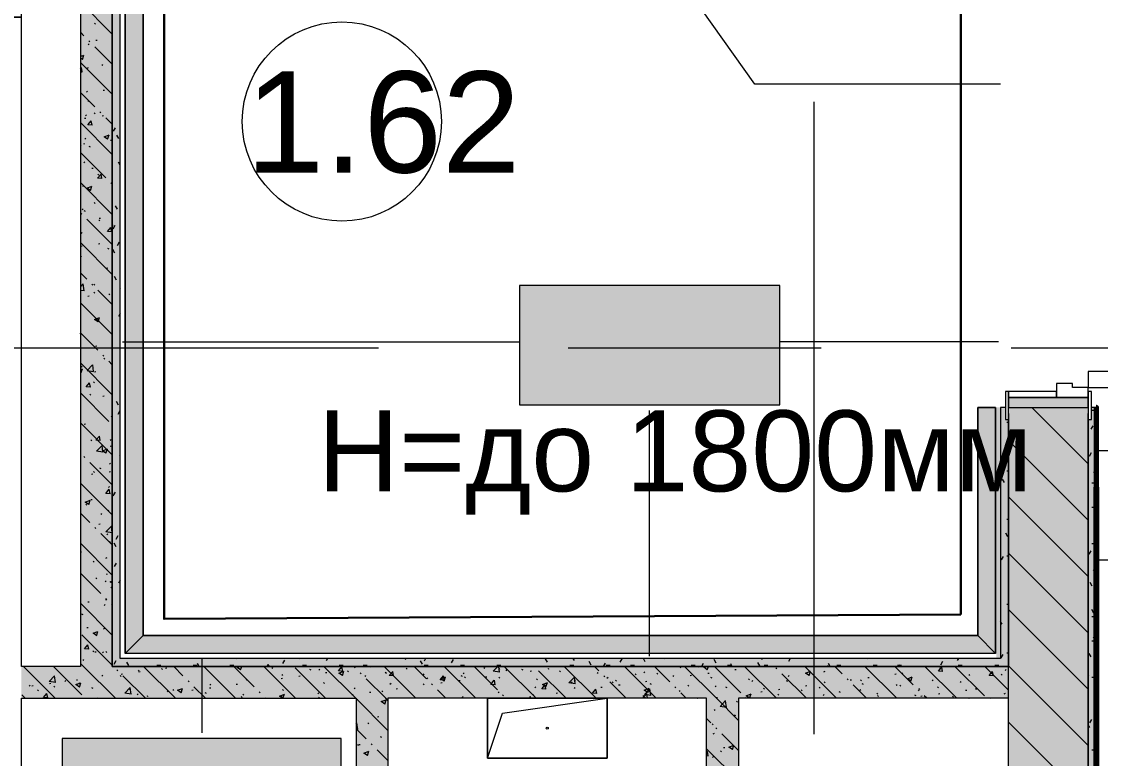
# Model space of a CAD drawing. Header units: millimetres. Extents: x -3817 to 677485, y -22715 to 103890.
# Drawn here: x 98964 to 101672, y 15881 to 17730 of the extents above; entities that cross this region are included whole.
import ezdxf

# ---------------------------------------------------------------- set-up
doc = ezdxf.new("R2010")
doc.units = ezdxf.units.MM
doc.layers.add('PDF _Геометрия', color=7, linetype='Continuous', true_color=0x1d1d1d)
doc.layers.add('PDF _Сплошная заливка', color=7, linetype='Continuous', true_color=0xffffff)
doc.layers.add('PDF _Текст', color=7, linetype='Continuous')
doc.styles.add('PDF GOST-Common', font='arial.ttf')

msp = doc.modelspace()

# ---------------------------------------------------------------- hatches: boundary and pattern name
at = {"layer": 'PDF _Сплошная заливка', "transparency": 33554559}
h = msp.add_hatch(color=256, dxfattribs=at)
h.paths.add_polyline_path([(101641.6, 15468.3), (101661.6, 15468.3), (101661.6, 16761.7), (101649.6, 16761.7), (101649.6, 16731.7), (101641.6, 16731.7), (101641.6, 15528.7)], flags=0)
h.paths.add_polyline_path([(101661.6, 17861.7), (101661.6, 19661.3), (101641.6, 19661.3), (101641.6, 17891.7), (101649.6, 17891.7), (101649.6, 17861.7)], flags=0)
h = msp.add_hatch(color=256, dxfattribs=at)
h.paths.add_polyline_path([(101641.6, 15511.3), (101641.6, 16761.7), (101441.6, 16761.7), (101441.6, 15511.3)], flags=0)
h.paths.add_polyline_path([(101441.6, 17861.7), (101641.6, 17861.7), (101641.6, 19441.3), (101441.6, 19441.3), (101441.6, 17891.7)], flags=0)
for points in [[(99191.6, 16111.4), (99191.6, 18491.3), (99151.6, 18491.3), (99151.6, 18496.3), (99191.6, 18496.3), (99191.6, 18635.2), (99171.6, 18646.7), (99191.6, 18681.3), (99191.6, 18686.3), (99151.6, 18686.3), (99151.6, 18691.3), (99191.6, 18691.3), (99191.6, 18941.3), (99111.6, 18941.3), (99111.6, 16111.4)], [(101441.6, 16111.4), (101441.6, 16131.3), (99211.6, 16131.3), (99211.6, 16111.4), (100741.3, 16111.4)], [(100763.6, 16031.4), (101441.6, 16031.4), (101441.6, 16111.4), (98963.6, 16111.4), (98963.6, 16031.4), (100741.3, 16031.4)], [(100741.3, 15531.3), (100763.6, 15531.3), (100763.6, 16031.4), (100683.6, 16031.4), (100683.6, 15531.3)]]:
    msp.add_hatch(color=256, dxfattribs=at).paths.add_polyline_path(points)
h = msp.add_hatch(color=256, dxfattribs=at)
h.paths.add_polyline_path([(101433.6, 16131.3), (101441.6, 16131.3), (101441.6, 16731.7), (101433.6, 16731.7), (101433.6, 16761.7), (101421.6, 16761.7), (101421.6, 16131.3)], flags=0)
h.paths.add_polyline_path([(101433.6, 17861.7), (101433.6, 17891.7), (101441.6, 17891.7), (101441.6, 18861.3), (101421.6, 18861.3), (101421.6, 17861.7)], flags=0)
h = msp.add_hatch(color=256, dxfattribs=at)
h.paths.add_polyline_path([(99191.6, 16111.4), (99211.6, 16111.4), (99211.6, 18623.6), (99191.6, 18635.2), (99191.6, 16746.6)], flags=0)
h.paths.add_polyline_path([(99211.6, 18669.8), (99211.6, 18841.3), (99191.6, 18841.3), (99192.8, 18680.7)], flags=0)
at = {"layer": 'PDF _Сплошная заливка', "true_color": 0xd7cdc4, "transparency": 33554559}
h = msp.add_hatch(color=254, dxfattribs=at)
h.paths.add_polyline_path([(99224.1, 16143.8), (99269.1, 16188.8), (99269.1, 18590.4), (99224.1, 18616.4), (99224.1, 16746.6)], flags=0)
h.paths.add_polyline_path([(99269.1, 18636.6), (99269.1, 18783.8), (99224.1, 18828.8), (99224.1, 18662.6)], flags=0)
msp.add_hatch(color=254, dxfattribs=at).paths.add_polyline_path([(101409.1, 16143.8), (101364.1, 16188.8), (99269.1, 16188.8), (99224.1, 16143.8), (100741.3, 16143.8)])

# ---------------------------------------------------------------- linework, layer by layer
at = {"layer": 'PDF _Геометрия', "color": 9, "lineweight": 9, "true_color": 0xc0c0c0}
for points in [[(100351.6, 18941.3), (99191.6, 18941.3), (99111.6, 18941.3), (99111.6, 16111.4), (98963.6, 16111.4), (98963.6, 17741.3), (98743.6, 17741.3), (97963.6, 17741.3), (97963.6, 19441.3), (98763.6, 19441.3), (98763.6, 17741.3), (98963.6, 17741.3), (98963.6, 19441.3), (100351.6, 19441.3)], [(101441.6, 16111.4), (99211.6, 16111.4), (99191.6, 16111.4), (99191.6, 18635.2), (99191.6, 16111.4), (101441.6, 16111.4), (101441.6, 16131.3)], [(98963.6, 15531.3), (98963.6, 16031.4), (99803.6, 16031.4), (99803.6, 15531.3)]]:
    msp.add_lwpolyline(points, close=True, dxfattribs=at)
at = {"layer": 'PDF _Геометрия', "color": 231, "lineweight": 30, "true_color": 0xff80c0}
msp.add_lwpolyline([(101321.6, 16241.8), (101321.6, 18730.3), (99321.6, 18730.3), (99321.6, 16230.9)], close=True, dxfattribs=at)
at = {"layer": 'PDF _Геометрия', "color": 9, "lineweight": 9, "true_color": 0xc0c0c0}
for points in [[(101433.6, 16761.7), (101421.6, 16761.7), (101421.6, 16131.3), (99211.6, 16131.3), (99211.6, 18623.6)], [(101441.6, 16761.7), (101641.6, 16761.7)], [(101641.6, 15468.3), (101641.6, 16746.6), (101641.6, 15511.3)], [(101661.6, 16761.7), (101649.6, 16761.7)], [(101661.6, 16561.7), (101661.6, 15468.3)], [(100683.6, 15531.3), (100683.6, 16031.4), (99883.6, 16031.4), (99883.6, 15531.3)], [(101441.6, 15511.3), (101441.6, 16031.4), (100763.6, 16031.4), (100763.6, 15531.3)]]:
    msp.add_lwpolyline(points, dxfattribs=at)
at = {"layer": 'PDF _Геометрия', "color": 7, "lineweight": 9}
for points in [[(99269.1, 16188.8), (101364.1, 16188.8), (101409.1, 16143.8), (99224.1, 16143.8), (99224.1, 18616.4), (99224.1, 16143.8), (99269.1, 16188.8), (99269.1, 18590.4)], [(100867, 17067.9), (100213.9, 17067.9), (100213.9, 16767.9), (100867, 16767.9)], [(101441.6, 16746.6), (101441.6, 16131.3)], [(100433.6, 16031.4), (100433.6, 15881.3), (100133.6, 15881.3), (100133.6, 16031.4)], [(100433.6, 16031.4), (100133.6, 16031.4), (100133.6, 15881.3), (100433.6, 15881.3)], [(99766.2, 15930.4), (99066.2, 15930.4), (99066.2, 15614.7), (99766.2, 15614.7)]]:
    msp.add_lwpolyline(points, close=True, dxfattribs=at)
for points in [[(101421.6, 17573), (100804.6, 17573), (100433.5, 18094.9)], [(101662.1, 16653.6), (102636.5, 16653.6), (102636.5, 17117)], [(99217.1, 16926), (100213.9, 16926)], [(101416.1, 16926), (100867, 16926)], [(101409.1, 16143.8), (101409.1, 16761.7), (101409.1, 16143.8), (99224.1, 16143.8)], [(101364.1, 16188.8), (101364.1, 16761.7), (101364.1, 16188.8), (99269.1, 16188.8)], [(100540.5, 16136.9), (100540.5, 16754)], [(101409.1, 16761.7), (101364.1, 16761.7), (101409.1, 16761.7)], [(101661.6, 16561.7), (101661.6, 16761.7)], [(101662.1, 16378.8), (101961.4, 16378.8)], [(99416.2, 16131.3), (99416.2, 15944.9)], [(101441.6, 16031.4), (101441.6, 16111.4)], [(100133.6, 15881.3), (100171.1, 15993.8), (100433.6, 16031.4)]]:
    msp.add_lwpolyline(points, dxfattribs=at)
at = {"layer": 'PDF _Геометрия', "color": 252, "lineweight": 9, "true_color": 0x878787}
for points in [[(99191.6, 17698.6), (99111.6, 17778.6)], [(99146.9, 17726.5), (99149.3, 17724.2)], [(99120.1, 17694.7), (99111.6, 17703.3)], [(99131, 17671.9), (99133.6, 17674)], [(99135.2, 17679.6), (99132.7, 17682.1)], [(99191.6, 17623.3), (99147.8, 17667)], [(99150.1, 17683.3), (99153.4, 17683.7)], [(99111.6, 17642.7), (99120.6, 17646.1)], [(99111.6, 17646), (99113.6, 17644.2)], [(99111.6, 17639), (99116.9, 17635.4)], [(99117, 17635.3), (99120.6, 17646.1)], [(99191.6, 17547.8), (99111.6, 17627.8)], [(99111.6, 17611.8), (99114.1, 17614.8)], [(99111.6, 17604.1), (99116.2, 17603.7)], [(99116.2, 17603.6), (99114.1, 17614.7)], [(99128.8, 17612.8), (99131.5, 17614.8)], [(99165.5, 17622.6), (99168.3, 17620.8)], [(99147.8, 17516.2), (99111.6, 17552.4)], [(99126.7, 17553.6), (99129.3, 17555.6)], [(99168.8, 17557.8), (99172.1, 17558.3)], [(99130.1, 17532.2), (99132.9, 17530.4)], [(99124.5, 17494.4), (99127.2, 17496.4)], [(99146.3, 17501.4), (99148.8, 17499.1)], [(99162.9, 17501.1), (99160.4, 17503.6)], [(99191.6, 17396.9), (99111.6, 17476.9)], [(99122, 17487.7), (99125.4, 17488.1)], [(99140.8, 17469.9), (99130.2, 17470.9), (99138.8, 17481.1)], [(99140.8, 17469.9), (99138.8, 17481)], [(99166.5, 17493.5), (99169.9, 17494)], [(99191.6, 17472.4), (99175.5, 17488.5)], [(99179.8, 17434.9), (99171, 17440.8), (99183.4, 17445.6)], [(99179.8, 17434.8), (99183.4, 17445.5)], [(99111.6, 17420.4), (99113, 17419.1)], [(99119.8, 17423.4), (99123.1, 17423.9)], [(99122.3, 17435.2), (99125, 17437.2)], [(99133, 17417.4), (99135.8, 17415.6)], [(99187.1, 17432.3), (99190.4, 17432.7)], [(99190.4, 17437.3), (99191.6, 17436.6)], [(99175.5, 17337.6), (99111.6, 17401.5)], [(99120.2, 17376), (99122.8, 17378)], [(99140.3, 17362.2), (99143.7, 17362.6)], [(99165.5, 17336.2), (99154.9, 17337.1), (99163.4, 17347.3)], [(99155, 17346.9), (99157.8, 17345.1)], [(99165.5, 17336.1), (99163.5, 17347.3)], [(99191.6, 17246), (99111.6, 17326)], [(99118, 17316.8), (99120.7, 17318.9)], [(99136.6, 17305.9), (99127.7, 17311.9), (99140.2, 17316.7)], [(99136.6, 17305.9), (99140.2, 17316.6)], [(99190.6, 17322.5), (99188, 17325.1)], [(99115.8, 17257.6), (99118.5, 17259.7)], [(99120.4, 17256.1), (99123.2, 17254.3)], [(99145.8, 17276.2), (99148.3, 17273.9)], [(99115.1, 17247.1), (99112.6, 17249.6)], [(99191.6, 17170.7), (99127.7, 17234.5)], [(99157.9, 17232.2), (99160.7, 17230.4)], [(99159.1, 17236.7), (99162.4, 17237.1)], [(99113.7, 17198.4), (99116.3, 17200.5)], [(99190.2, 17202.5), (99179.5, 17203.4), (99188.1, 17213.6)], [(99190.2, 17202.4), (99188.1, 17213.5)], [(99111.6, 17194.8), (99112.5, 17193.9)], [(99191.6, 17095.2), (99111.6, 17175.2)], [(99156.8, 17172.4), (99160.1, 17172.9)], [(99112.3, 17166.6), (99115.6, 17167)], [(99179.9, 17161.7), (99182.8, 17159.9)], [(99111.6, 17139.3), (99114.2, 17141.3)], [(99111.6, 17102.5), (99113.4, 17102.7)], [(99127.7, 17083.7), (99111.6, 17099.8)], [(99177.4, 17111.2), (99180.7, 17111.6)], [(99191.6, 17110.7), (99190.6, 17111.4), (99191.6, 17111.8)], [(99111.6, 17081.8), (99112, 17082.1)], [(99111.6, 17064.1), (99118.8, 17071.5)], [(99120.7, 17054.6), (99118.8, 17071.5)], [(99142.8, 17068.6), (99140.3, 17071.1)], [(99145.3, 17070.8), (99148.1, 17069)], [(99111.6, 17056.1), (99120.7, 17054.7)], [(99130.6, 17041), (99133.9, 17041.5)], [(99145.3, 17051.1), (99147.8, 17048.8)], [(99191.6, 17019.8), (99155.4, 17056)], [(99182.8, 17047), (99185.6, 17045.2)], [(99191.6, 16944.3), (99111.6, 17024.3)], [(99156.2, 16976.5), (99147.3, 16982.5), (99159.8, 16987.2)], [(99156.2, 16976.4), (99159.8, 16987.2)], [(99111.6, 16979.4), (99112.8, 16978.7)], [(99111.6, 16969.1), (99112, 16968.8)], [(99155.4, 16905.1), (99111.6, 16948.9)], [(99112, 16946.1), (99111.6, 16948.3)], [(99111.6, 16946.2), (99112, 16946.1)], [(99149.4, 16915.6), (99152.7, 16916)], [(99191.6, 16793.4), (99111.6, 16873.4)], [(99170.4, 16890.1), (99167.9, 16892.6)], [(99170.2, 16885.6), (99173.1, 16883.8)], [(99191.6, 16868.9), (99183, 16877.5)], [(99111.6, 16856.4), (99116.5, 16858.3)], [(99111.6, 16848.4), (99112.9, 16847.6)], [(99112.8, 16865.7), (99115.6, 16863.9)], [(99112.9, 16847.5), (99116.5, 16858.2)], [(99128.5, 16854.5), (99142.3, 16868.9)], [(99128.5, 16854.5), (99144.3, 16852)], [(99144.3, 16852), (99142.4, 16868.9)], [(99147.1, 16851.3), (99150.4, 16851.7)], [(99136.7, 16812.4), (99126, 16813.3), (99134.6, 16823.5)], [(99136.7, 16812.3), (99134.6, 16823.5)], [(99144.8, 16825.9), (99147.2, 16823.7)], [(99183, 16726.6), (99111.6, 16798)], [(99134.9, 16795.2), (99137.7, 16793.4)], [(99190.9, 16797.4), (99191.6, 16798)], [(99167.7, 16790), (99171, 16790.5)], [(99188.7, 16738.3), (99191.4, 16740.3)], [(99191.6, 16642.6), (99111.6, 16722.6)], [(99120.9, 16719.9), (99124.2, 16720.3)], [(99161.3, 16678.7), (99150.7, 16679.6), (99159.3, 16689.8)], [(99161.3, 16678.6), (99159.3, 16689.7)], [(99137.7, 16680.5), (99140.5, 16678.7)], [(99167.9, 16649.4), (99152.1, 16651.9), (99165.9, 16666.3)], [(99167.9, 16649.3), (99165.9, 16666.2)], [(99175.8, 16647), (99166.9, 16653), (99179.4, 16657.8)], [(99175.8, 16647), (99179.4, 16657.7)], [(99186.4, 16664.6), (99189.7, 16665)], [(99186.6, 16679.1), (99189.2, 16681.1)], [(99122.7, 16636.1), (99120.1, 16638.6)], [(99191.6, 16567.2), (99135.2, 16623.5)], [(99159.8, 16610), (99162.6, 16608.2)], [(99184.4, 16619.9), (99187.1, 16621.9)], [(99139.6, 16594.4), (99142.9, 16594.9)], [(99144.2, 16600.8), (99146.7, 16598.5)], [(99184.1, 16600.3), (99187.5, 16600.7)], [(99191.6, 16491.7), (99111.6, 16571.7)], [(99186, 16544.9), (99175.4, 16545.9), (99183.9, 16556.1)], [(99182.2, 16560.7), (99184.9, 16562.7)], [(99186, 16544.8), (99183.9, 16556)], [(99132.5, 16518.1), (99123.7, 16524.1), (99136.1, 16528.9)], [(99132.5, 16518), (99136.1, 16528.8)], [(99137.4, 16530.2), (99140.7, 16530.6)], [(99135.2, 16472.7), (99111.6, 16496.3)], [(99125.1, 16519.1), (99128, 16517.3)], [(99162.6, 16495.2), (99165.5, 16493.4)], [(99180.1, 16501.5), (99182.7, 16503.5)], [(99157.9, 16468.9), (99161.2, 16469.4)], [(99150.3, 16457.6), (99147.8, 16460.1)], [(99191.6, 16416.3), (99162.9, 16445)], [(99191.5, 16446.8), (99175.6, 16449.2), (99189.5, 16463.7)], [(99177.9, 16442.3), (99180.6, 16444.4)], [(99191.5, 16446.7), (99189.5, 16463.6)], [(99191.6, 16340.8), (99111.6, 16420.8)], [(99184.7, 16424.7), (99187.5, 16422.9)], [(99111.6, 16398.8), (99114.5, 16399.2)], [(99175.8, 16383.1), (99178.4, 16385.2)], [(99143.7, 16375.6), (99146.2, 16373.4)], [(99162.9, 16294.1), (99111.6, 16345.4)], [(99150.1, 16333.9), (99152.9, 16332.1)], [(99176.7, 16343.4), (99180, 16343.9)], [(99173.6, 16323.9), (99176.3, 16326)], [(99191.6, 16320.2), (99186.5, 16323.6), (99191.6, 16325.5)], [(99187.6, 16310), (99190.4, 16308.2)], [(99174.4, 16279.2), (99177.7, 16279.6)], [(99178, 16279), (99175.5, 16281.6)], [(99191.6, 16190), (99111.6, 16270)], [(99129.9, 16273.3), (99133.2, 16273.8)], [(99171.4, 16264.7), (99174.1, 16266.8)], [(99191.6, 16265.4), (99190.6, 16266.5)], [(99114.7, 16243.5), (99117.5, 16241.7)], [(99127.6, 16209.1), (99131, 16209.5)], [(99152.1, 16188.7), (99143.3, 16194.6), (99155.7, 16199.4)], [(99152.1, 16188.6), (99155.7, 16199.3)], [(99169.3, 16205.6), (99171.9, 16207.6)], [(99190.6, 16115.6), (99115.1, 16191)], [(99132.5, 16154.9), (99121.8, 16155.8), (99130.4, 16166)], [(99132.5, 16154.8), (99130.4, 16165.9)], [(99143.2, 16150.5), (99145.7, 16148.2)], [(99148.2, 16147.8), (99151.5, 16148.2)], [(99167.1, 16146.4), (99169.8, 16148.4)], [(99175, 16148.6), (99177.8, 16146.8)], [(99199.3, 16031.4), (99119.3, 16111.4), (99111.6, 16119.1)], [(99117.6, 16128.8), (99120.4, 16127)], [(99048.5, 16031.4), (98968.5, 16111.4)], [(99048.8, 16071), (99033, 16073.4), (99046.9, 16087.8)], [(99115.1, 16040.2), (99043.9, 16111.4)], [(99048.9, 16070.9), (99046.9, 16087.8)], [(99165, 16087.2), (99167.6, 16089.2)], [(99205.6, 16100.5), (99203.1, 16103)], [(99211.1, 16088.3), (99213.6, 16086)], [(99213.7, 16092.4), (99217, 16092.9)], [(99274.8, 16031.4), (99218.2, 16087.9)], [(99256.2, 16099.7), (99258.9, 16101.7)], [(99258.2, 16098.3), (99261.5, 16098.7)], [(99350.2, 16031.4), (99270.2, 16111.4)], [(99314.8, 16106.1), (99317.3, 16103.8)], [(99325.6, 16107.2), (99328.9, 16107.6)], [(99369.1, 16087.9), (99345.7, 16111.4)], [(99346, 16111.1), (99346.4, 16111.4)], [(99501.1, 16031.4), (99421.1, 16111.4)], [(99547.6, 16060.3), (99496.5, 16111.4)], [(99499.4, 16111.4), (99500, 16110.9)], [(99513.8, 16102.8), (99504.9, 16108.8), (99511.6, 16111.4)], [(99513.8, 16102.8), (99516.7, 16111.4)], [(99651.9, 16031.4), (99571.9, 16111.4)], [(99592.1, 16108.7), (99594.9, 16106.9)], [(99617.3, 16089.1), (99620, 16091.2)], [(99642.6, 16110.2), (99632, 16111.2), (99632.1, 16111.4)], [(99642.6, 16110.2), (99642.4, 16111.4)], [(99726.1, 16032.6), (99650.7, 16108.1)], [(99659.7, 16087.2), (99663, 16087.6)], [(99687, 16104.7), (99689.9, 16102.9)], [(99709.7, 16102.5), (99712.3, 16104.5)], [(99802.8, 16031.4), (99722.8, 16111.4)], [(99727.1, 16096.1), (99730.4, 16096.5)], [(99770.1, 16099.1), (99759.5, 16100), (99768.1, 16110.2)], [(99769.3, 16088.6), (99760.4, 16094.6), (99772.9, 16099.3)], [(99770.1, 16099), (99768.1, 16110.1)], [(99769.3, 16088.5), (99772.9, 16099.3)], [(99781.9, 16100.7), (99784.8, 16098.9)], [(99801.6, 16108.1), (99798.3, 16111.4)], [(99816.7, 16093), (99814.1, 16095.5)], [(99825.9, 16089), (99828.4, 16086.7)], [(99839.4, 16110.8), (99842.7, 16111.3)], [(99953.7, 16031.4), (99873.7, 16111.4)], [(99876.9, 16096.7), (99879.7, 16094.9)], [(99897.6, 16087.9), (99887, 16088.8), (99895.6, 16099.1)], [(99897.7, 16087.8), (99895.6, 16099)], [(99929.6, 16106.8), (99932.1, 16104.5)], [(99980.1, 16080.4), (99949.1, 16111.4)], [(99971.8, 16092.7), (99974.6, 16090.9)], [(100025.2, 16076.8), (100014.5, 16077.7), (100023.1, 16087.9)], [(100025.2, 16076.7), (100023.1, 16087.8)], [(100104.5, 16031.4), (100024.5, 16111.4)], [(100031.1, 16111.4), (100032, 16110.7)], [(100066.7, 16088.7), (100069.5, 16086.9)], [(100072.2, 16093), (100074.9, 16095.1)], [(100158.6, 16052.7), (100100, 16111.4)], [(100124.1, 16108.5), (100126.9, 16106.7)], [(100163.8, 16097), (100148, 16099.5), (100159.4, 16111.4)], [(100163.8, 16096.9), (100162.1, 16111.4)], [(100162.1, 16104.4), (100164.7, 16106.4)], [(100255.4, 16031.4), (100175.4, 16111.4)], [(100179.6, 16103.3), (100182.1, 16101.1)], [(100219, 16104.5), (100221.9, 16102.7)], [(100240.9, 16099.7), (100244.2, 16100.2)], [(100330.9, 16031.4), (100261.7, 16100.5)], [(100285.4, 16105.6), (100288.7, 16106)], [(100313.9, 16100.5), (100316.8, 16098.7)], [(100406.3, 16031.4), (100326.3, 16111.4)], [(100412.6, 16100.5), (100401.8, 16111.4)], [(100408.9, 16096.5), (100411.7, 16094.7)], [(100427.7, 16085.4), (100425.2, 16087.9)], [(100557.1, 16031.4), (100477.1, 16111.4)], [(100503.8, 16092.5), (100506.6, 16090.7)], [(100525.7, 16095.8), (100528.3, 16097.8)], [(100591.1, 16072.9), (100552.6, 16111.4)], [(100558.6, 16094.5), (100561, 16092.2)], [(100598.7, 16088.5), (100601.5, 16086.7)], [(100617, 16108.3), (100619.6, 16110.3)], [(100763.6, 15975.8), (100708, 16031.4), (100628, 16111.4)], [(100642.4, 16088.6), (100645.7, 16089.1)], [(100663.3, 16111.4), (100664.7, 16110)], [(100685.2, 16103.2), (100676.4, 16109.2), (100682, 16111.4)], [(100685.3, 16103.1), (100688, 16111.4)], [(100686.9, 16094.5), (100690.2, 16094.9)], [(100769.6, 16045.2), (100703.5, 16111.4)], [(100754.2, 16103.4), (100757.5, 16103.8)], [(100858.9, 16031.4), (100778.9, 16111.4)], [(100860.2, 16105.5), (100857.6, 16108.1)], [(100934.4, 16031.4), (100872.7, 16093)], [(100888.3, 16086.3), (100890.9, 16088.4)], [(101009.7, 16031.4), (100929.7, 16111.4)], [(100940.8, 16089), (100931.9, 16094.9), (100944.4, 16099.7)], [(100940.8, 16088.9), (100944.4, 16099.6)], [(100978.1, 16097.7), (100980.7, 16099.8)], [(101023.6, 16093), (101005.2, 16111.4)], [(101070.4, 16111.1), (101070.8, 16111.4)], [(101160.6, 16031.4), (101080.6, 16111.4)], [(101148.3, 16110.1), (101137.6, 16111), (101137.9, 16111.4)], [(101148.3, 16110), (101148, 16111.4)], [(101155.7, 16092.2), (101159, 16092.7)], [(101202.1, 16065.3), (101156.1, 16111.4)], [(101173.4, 16095.2), (101175.8, 16092.9)], [(101311.5, 16031.4), (101231.5, 16111.4)], [(101275.8, 16098.9), (101265.2, 16099.9), (101273.7, 16110.1)], [(101268, 16107), (101271.3, 16107.5)], [(101275.8, 16098.8), (101273.7, 16110)], [(101278.8, 16111.4), (101279.5, 16110.7)], [(101380.7, 16037.7), (101307, 16111.4)], [(101341.7, 16089.1), (101344.4, 16091.1)], [(101441.6, 16052.1), (101382.3, 16111.4)], [(101403.3, 16087.8), (101392.7, 16088.7), (101401.3, 16098.9)], [(101403.3, 16087.7), (101401.3, 16098.8)], [(101423.3, 16091.8), (101425.8, 16089.5)], [(101433, 16101.6), (101435.6, 16103.7)], [(98982.8, 16062.5), (98985.5, 16064.5)], [(98989.6, 16062.9), (98992.9, 16063.4)], [(99034.1, 16068.8), (99037.4, 16069.2)], [(99044.7, 16062.3), (99047.5, 16060.5)], [(99072.6, 16073.9), (99075.3, 16075.9)], [(99108.9, 16059.7), (99100, 16065.7), (99112.5, 16070.5)], [(99101.4, 16077.7), (99104.7, 16078.1)], [(99107.4, 16070.5), (99109.9, 16068.2)], [(99108.9, 16059.6), (99112.5, 16070.4)], [(99384.2, 16072.9), (99381.7, 16075.4)], [(99425.7, 16031.4), (99396.7, 16060.3)], [(99436.2, 16065.2), (99438.9, 16067.3)], [(99502.9, 16066.6), (99506.2, 16067)], [(99527.5, 16077.7), (99530.2, 16079.8)], [(99615.2, 16081.3), (99618.5, 16081.8)], [(99722.2, 16071.2), (99724.7, 16068.9)], [(99883.6, 16026), (99878.3, 16031.4), (99829.2, 16080.4)], [(99888.6, 16067.2), (99891.3, 16069.2)], [(99972.2, 16067.7), (99974.7, 16065.5)], [(99981, 16080.5), (99983.6, 16082.5)], [(99995.2, 16065.3), (99992.7, 16067.8)], [(100024.8, 16074.4), (100016, 16080.3), (100028.4, 16085.1)], [(100016.7, 16070.2), (100020, 16070.7)], [(100024.8, 16074.3), (100028.4, 16085)], [(100061.2, 16076.1), (100064.5, 16076.5)], [(100075.9, 16085.5), (100078.4, 16083.3)], [(100128.6, 16085), (100131.9, 16085.4)], [(100152.7, 16065.6), (100142.1, 16066.5), (100150.6, 16076.7)], [(100152.7, 16065.5), (100150.7, 16076.7)], [(100161.6, 16084.7), (100164.4, 16082.9)], [(100252.2, 16058.5), (100254.9, 16060.6)], [(100256.5, 16080.6), (100259.3, 16078.8)], [(100280.2, 16054.4), (100269.6, 16055.4), (100278.2, 16065.6)], [(100280.3, 16060.1), (100271.5, 16066.1), (100283.9, 16070.9)], [(100280.2, 16054.4), (100278.2, 16065.5)], [(100280.3, 16060), (100283.9, 16070.8)], [(100353.6, 16067.6), (100337.7, 16070), (100351.6, 16084.5)], [(100343.5, 16071.1), (100346.2, 16073.1)], [(100351.4, 16076.6), (100354.3, 16074.8)], [(100353.6, 16067.5), (100351.6, 16084.4)], [(100418.2, 16059.1), (100421.5, 16059.6)], [(100433.3, 16082.4), (100436, 16084.5)], [(100481.8, 16031.4), (100440.2, 16072.9)], [(100446.3, 16072.6), (100449.2, 16070.8)], [(100454.9, 16076.7), (100457.3, 16074.4)], [(100462.7, 16065), (100466.1, 16065.4)], [(100530.1, 16073.8), (100533.4, 16074.3)], [(100541.3, 16068.6), (100544.1, 16066.8)], [(100606.2, 16057.8), (100603.7, 16060.3)], [(100636.2, 16064.6), (100639, 16062.8)], [(100693.6, 16084.5), (100696.4, 16082.7)], [(100704.6, 16060.5), (100707.3, 16062.5)], [(100731.1, 16060.6), (100733.9, 16058.8)], [(100788.5, 16080.5), (100791.3, 16078.7)], [(100797, 16073.8), (100799.6, 16075.9)], [(100883.4, 16076.5), (100886.3, 16074.7)], [(100931.6, 16062.7), (100934.9, 16063.2)], [(100966, 16059.6), (100968.4, 16057.3)], [(100978.3, 16072.4), (100981.2, 16070.6)], [(101038.7, 16077.9), (101036.2, 16080.4)], [(101043.9, 16077.5), (101047.2, 16078)], [(101085.2, 16031.4), (101051.3, 16065.3)], [(101069.7, 16077.4), (101072.1, 16075.1)], [(101073.3, 16068.4), (101076.1, 16066.6)], [(101088.4, 16083.4), (101091.7, 16083.8)], [(101159.5, 16064.4), (101162.2, 16066.4)], [(101168.2, 16064.4), (101171, 16062.6)], [(101196.3, 16074.7), (101187.4, 16080.7), (101199.9, 16085.5)], [(101196.3, 16074.7), (101199.9, 16085.4)], [(101249.3, 16075.8), (101252, 16077.8)], [(101263.1, 16060.4), (101265.9, 16058.6)], [(101319.6, 16074), (101322.1, 16071.7)], [(98973.1, 16031.4), (98964.3, 16040.2)], [(99003.7, 16052.7), (99006.2, 16050.4)], [(99029.6, 16032.3), (99019, 16033.2), (99027.6, 16043.4)], [(99029.6, 16032.2), (99027.6, 16043.3)], [(99139.6, 16058.3), (99142.4, 16056.5)], [(99238.6, 16041.5), (99222.8, 16044), (99236.6, 16058.4)], [(99234.5, 16054.3), (99237.3, 16052.5)], [(99238.6, 16041.5), (99236.6, 16058.3)], [(99254.1, 16040.5), (99256.7, 16042.6)], [(99278.8, 16037), (99282.1, 16037.5)], [(99329.4, 16050.2), (99332.3, 16048.4)], [(99343.9, 16051.9), (99346.5, 16053.9)], [(99364.4, 16045.5), (99355.5, 16051.5), (99368, 16056.2)], [(99364.4, 16045.4), (99368, 16056.2)], [(99391.1, 16051.8), (99394.4, 16052.3)], [(99424.3, 16046.2), (99427.2, 16044.4)], [(99435.6, 16057.7), (99438.9, 16058.1)], [(99514.8, 16035.6), (99517.3, 16033.3)], [(99519.3, 16042.2), (99522.1, 16040.4)], [(99562.7, 16045.2), (99560.2, 16047.7)], [(99576.5, 16031.4), (99575.3, 16032.6)], [(99619.7, 16031.4), (99611.1, 16037.2), (99623.5, 16042)], [(99614.2, 16038.2), (99617, 16036.4)], [(99618.5, 16053.4), (99621, 16051.1)], [(99620, 16031.4), (99623.5, 16041.9)], [(99707.5, 16043.3), (99710.2, 16045.3)], [(99709.1, 16034.2), (99711.9, 16032.4)], [(99792.6, 16040.7), (99795.9, 16041.2)], [(99798.8, 16055.8), (99801.5, 16057.8)], [(99837.1, 16046.6), (99840.4, 16047)], [(99868.5, 16049.9), (99871, 16047.7)], [(99904.4, 16055.4), (99907.7, 16055.9)], [(100029.1, 16031.4), (100007.8, 16052.7)], [(100070.1, 16033.8), (100072.7, 16035.9)], [(100159.9, 16045.2), (100162.6, 16047.3)], [(100173.7, 16037.7), (100171.2, 16040.2)], [(100238.6, 16035.5), (100241.9, 16035.9)], [(100247.5, 16041.1), (100250, 16038.8)], [(100305.9, 16044.3), (100309.3, 16044.8)], [(100351.2, 16058.9), (100353.6, 16056.6)], [(100407.8, 16043.3), (100397.1, 16044.2), (100405.7, 16054.4)], [(100407.8, 16043.2), (100405.7, 16054.4)], [(100523.5, 16036.6), (100526.2, 16038.6)], [(100535.3, 16032.1), (100524.7, 16033.1), (100533.2, 16043.3)], [(100535.9, 16045.9), (100527, 16051.8), (100539.5, 16056.6)], [(100543.3, 16038.1), (100527.5, 16040.6), (100541.3, 16055)], [(100535.3, 16032), (100533.2, 16043.2)], [(100535.9, 16045.8), (100539.5, 16056.5)], [(100543.3, 16038.1), (100541.4, 16055)], [(100614.8, 16049.1), (100617.5, 16051.2)], [(100632.6, 16031.4), (100618.8, 16045.2)], [(100707.4, 16033.2), (100710.8, 16033.7)], [(100783.5, 16031.4), (100782.2, 16032.6)], [(100791.4, 16031.6), (100782.5, 16037.6), (100795, 16042.4)], [(100791.4, 16031.6), (100795, 16042.3)], [(100819.7, 16048), (100823, 16048.4)], [(100826, 16056.6), (100828.8, 16054.8)], [(100862.3, 16041.8), (100864.8, 16039.5)], [(100864.2, 16053.9), (100867.6, 16054.3)], [(100920.9, 16052.6), (100923.7, 16050.8)], [(100975.9, 16038.5), (100978.6, 16040.6)], [(101015.8, 16048.6), (101018.7, 16046.8)], [(101068.2, 16051.9), (101070.9, 16053.9)], [(101110.7, 16044.6), (101113.6, 16042.8)], [(101112.3, 16038.4), (101114.7, 16036.1)], [(101205.7, 16040.5), (101208.5, 16038.7)], [(101217.2, 16050.2), (101214.7, 16052.7)], [(101216, 16056.2), (101218.4, 16053.9)], [(101221.2, 16036.9), (101224.5, 16037.3)], [(101236.1, 16031.4), (101229.8, 16037.7)], [(101265.7, 16042.8), (101269.1, 16043.2)], [(101300.6, 16036.5), (101303.4, 16034.7)], [(101333.1, 16051.6), (101336.4, 16052.1)], [(101358, 16056.4), (101360.8, 16054.6)], [(101395.5, 16032.5), (101397.3, 16031.4)], [(101430.8, 16042.4), (101433.5, 16044.5)], [(99154.3, 16031.4), (99155.1, 16032.3)], [(99155.3, 16031.4), (99155.1, 16032.2)], [(99617, 16031.4), (99617.8, 16032)], [(99764.8, 16032.1), (99765.7, 16031.4)], [(99883.6, 15950.6), (99803.6, 16030.6)], [(99804, 16030.2), (99806.8, 16028.4)], [(99875.4, 16017), (99866.6, 16023), (99879, 16027.7)], [(99875.4, 16016.9), (99879, 16027.7)], [(100660.1, 16031.4), (100660.8, 16032.1)], [(100660.9, 16031.4), (100660.8, 16032)], [(100733.1, 16008.7), (100717.3, 16011.2), (100731.1, 16025.6)], [(100733.1, 16008.7), (100731.1, 16025.5)], [(100758.6, 16024), (100761.1, 16021.7)], [(101341.4, 16031.4), (101342.2, 16032)], [(99857.7, 15985.3), (99861, 15985.8)], [(100694.2, 15969.8), (100683.6, 15980.4)], [(100702.5, 16001.3), (100705.1, 16003.3)], [(100753.1, 15990.1), (100756, 15988.3)], [(99803.6, 15967.7), (99805.9, 15970.1)], [(99829.2, 15929.5), (99803.6, 15955.2)], [(99803.6, 15953.9), (99807.9, 15953.2)], [(99807.9, 15953.2), (99805.9, 15970.1)], [(99832.7, 15969.9), (99835.2, 15967.6)], [(100697.5, 15967.2), (100700, 15964.9)], [(100709.3, 15954.7), (100706.8, 15957.2)], [(99864.3, 15935.3), (99867.1, 15933.5)], [(100700.3, 15942.1), (100703, 15944.2)], [(100763.6, 15900.4), (100721.9, 15942.1)], [(99806.9, 15915.5), (99809.7, 15913.7)], [(99810.9, 15915.2), (99814.2, 15915.6)], [(99832.2, 15888.1), (99823.3, 15894), (99835.8, 15898.8)], [(99832.2, 15888), (99835.8, 15898.7)], [(99844.3, 15914.4), (99841.8, 15917)], [(99883.6, 15875.2), (99856.9, 15901.9)], [(100763.6, 15824.9), (100683.6, 15904.9)], [(100683.6, 15896.2), (100685.4, 15898.4)], [(100687.5, 15887.2), (100685.4, 15898.3)], [(100718.5, 15899.2), (100721.3, 15897.4)], [(100726.2, 15907.8), (100729.5, 15908.2)], [(100748.1, 15902.7), (100739.3, 15908.7), (100751.7, 15913.4)], [(100748.1, 15902.6), (100751.7, 15913.4)], [(99882.1, 15889.6), (99883.6, 15890.7)], [(100683.6, 15887.6), (100687.5, 15887.2)], [(100698.1, 15882.9), (100700.8, 15885)]]:
    msp.add_lwpolyline(points, dxfattribs=at)
at = {"layer": 'PDF _Геометрия', "color": 253, "lineweight": 9, "true_color": 0x9b9b9b}
for points in [[(99191.6, 17669.5), (99191.7, 17669.5)], [(99191.7, 17573.3), (99191.6, 17573.1)], [(99191.6, 17547.6), (99191.7, 17547.6)], [(99198.8, 17463.6), (99193.7, 17454.9)], [(99208.1, 17436.6), (99203.1, 17445.3)], [(99191.6, 17425.7), (99191.7, 17425.7)], [(99211.6, 17369.6), (99207.2, 17377.3)], [(99191.6, 17334.2), (99191.7, 17334.2)], [(99211.6, 17308.7), (99211.2, 17309.2)], [(99205.1, 17258.9), (99200.1, 17267.6)], [(99194, 17217.2), (99191.6, 17221.4)], [(99191.6, 17212.3), (99191.7, 17212.3)], [(99197.7, 17217.9), (99192.6, 17209.2)], [(99208.8, 17176.2), (99203.8, 17167.5)], [(99198, 17149.2), (99193, 17157.9)], [(99191.6, 17090.4), (99191.7, 17090.4)], [(99202.1, 17081.2), (99197.1, 17089.9)], [(99211.6, 17059.1), (99210.9, 17057.8)], [(99191.6, 16999), (99191.7, 16999)], [(99211.6, 16998.1), (99206.8, 16989.8)], [(99191.6, 16877), (99191.7, 16877)], [(99207.3, 16767.4), (99202.3, 16776.1)], [(99191.6, 16755.1), (99191.7, 16755.1)], [(99210.7, 16752.8), (99205.7, 16744.1)], [(101433.2, 16761.7), (101432.5, 16760.6)], [(101650.5, 16755.1), (101660.6, 16755.1)], [(101437.2, 16724.6), (101441.6, 16724.6)], [(101652.8, 16715.5), (101647.8, 16706.7)], [(101642.3, 16695.1), (101641.6, 16696.4)], [(99191.6, 16663.7), (99191.7, 16663.7)], [(99211.6, 16638.1), (99210.4, 16640.1)], [(101648.7, 16647.4), (101643.7, 16638.7)], [(101437.2, 16602.7), (101441.6, 16602.7)], [(101659.9, 16605.8), (101654.9, 16597.1)], [(101431.2, 16573.2), (101426.1, 16581.9)], [(99193.2, 16548.1), (99191.6, 16550.8)], [(99198.5, 16548.7), (99193.4, 16540)], [(101650.5, 16572.2), (101660.6, 16572.2)], [(99191.6, 16541.7), (99191.7, 16541.7)], [(101661.6, 16539.9), (101660.7, 16541.3)], [(101650.5, 16511.3), (101660.6, 16511.3)], [(101437.2, 16480.8), (101441.6, 16480.8)], [(99205.5, 16439), (99200.5, 16430.3)], [(101439.3, 16437.1), (101434.3, 16445.8)], [(99191.6, 16419.8), (99191.7, 16419.8)], [(99201.3, 16412), (99196.3, 16420.7)], [(101650.5, 16419.8), (101660.6, 16419.8)], [(101428.3, 16387.5), (101423.3, 16378.8)], [(101437.2, 16389.4), (101441.6, 16389.4)], [(101647.6, 16401.7), (101642.6, 16393)], [(99201.4, 16371), (99196.4, 16362.3)], [(101658.8, 16360), (101653.8, 16351.3)], [(101661.6, 16357), (101657.7, 16363.6)], [(99191.6, 16328.4), (99191.7, 16328.4)], [(99211.6, 16327.6), (99207.6, 16320.6)], [(101651.6, 16313.3), (101646.6, 16322)], [(101437.2, 16267.4), (101441.6, 16267.4)], [(101655.7, 16245.2), (101650.7, 16254)], [(101425.2, 16217.8), (101421.6, 16224)], [(101650.5, 16236.9), (101660.6, 16236.9)], [(99191.6, 16206.5), (99191.7, 16206.5)], [(101650.5, 16176), (101660.6, 16176)], [(101659.8, 16177.2), (101654.7, 16185.9)], [(101427.2, 16141.8), (101422.2, 16133.1)], [(101437.2, 16145.5), (101441.6, 16145.5)], [(101648.6, 16135.6), (101643.6, 16144.3)], [(99200.4, 16125.3), (99195.3, 16116.5)], [(99232.9, 16113.5), (99227.9, 16122.2)], [(99303.6, 16115), (99313.6, 16115)], [(99395, 16115), (99405.1, 16115)], [(99410.1, 16111.4), (99405.6, 16119.2)], [(99415, 16131.3), (99414.7, 16130.7)], [(99486.5, 16115), (99496.5, 16115)], [(99505, 16129.8), (99504.1, 16131.3)], [(99582.2, 16116), (99579.5, 16111.4)], [(99586.1, 16111.4), (99583.3, 16116.2)], [(99623.8, 16127.1), (99618.8, 16118.4)], [(99661.4, 16131.3), (99660.4, 16129.6)], [(99669.3, 16115), (99679.4, 16115)], [(99731.8, 16131.3), (99728.4, 16125.5)], [(99760.8, 16115), (99770.8, 16115)], [(99821.7, 16115), (99831.8, 16115)], [(99827.9, 16114.9), (99825.8, 16111.4)], [(99928.5, 16127.9), (99926.5, 16131.3)], [(99970.1, 16116.8), (99965.1, 16125.5)], [(99974.1, 16115), (99984.2, 16115)], [(99978.2, 16131.3), (99974.2, 16124.4)], [(100047.2, 16129), (100042.2, 16120.3)], [(100065.6, 16115), (100075.6, 16115)], [(100157, 16115), (100167.1, 16115)], [(100283.9, 16121.9), (100278.8, 16130.6)], [(100339.9, 16115), (100350, 16115)], [(100351.9, 16126), (100348.8, 16131.3)], [(100393.5, 16114.9), (100388.5, 16123.6)], [(100429, 16119.8), (100424.2, 16111.4)], [(100431.3, 16115), (100441.4, 16115)], [(100470.7, 16130.9), (100465.6, 16122.2)], [(100492.3, 16115), (100502.4, 16115)], [(100529.6, 16123), (100524.8, 16131.3)], [(100576.5, 16131.3), (100575.3, 16129.3)], [(100644.7, 16115), (100654.8, 16115)], [(100674.8, 16118.7), (100670.5, 16111.4)], [(100707.3, 16120), (100702.3, 16128.8)], [(100736.1, 16115), (100746.2, 16115)], [(100742.8, 16114.6), (100740.9, 16111.4)], [(100747.5, 16111.4), (100743.9, 16117.6)], [(100817, 16113), (100812, 16121.7)], [(100822.9, 16131.3), (100821, 16128.2)], [(100827.6, 16115), (100837.6, 16115)], [(100893.2, 16131.3), (100889.1, 16124.1)], [(100993.9, 16111.4), (100989.7, 16118.7)], [(101010.5, 16115), (101020.5, 16115)], [(101089.1, 16129.3), (101087.9, 16131.3)], [(101101.9, 16115), (101112, 16115)], [(101162.9, 16115), (101172.9, 16115)], [(101169.9, 16111.4), (101167.4, 16115.7)], [(101275.9, 16123.6), (101270.9, 16114.9)], [(101315.6, 16131.3), (101312.5, 16126)], [(101315.3, 16115), (101325.3, 16115)], [(101406.7, 16115), (101416.8, 16115)], [(100430.8, 16111.4), (100430.2, 16112.4)], [(100988.5, 16113.5), (100987.3, 16111.4)], [(101642.5, 16087.9), (101641.6, 16086.4)], [(101650.5, 16084.5), (101660.6, 16084.5)], [(101649.5, 15978.2), (101644.5, 15969.5)], [(101645.6, 15957.9), (101641.6, 15964.9)], [(101650.5, 15901.7), (101660.6, 15901.7)]]:
    msp.add_lwpolyline(points, dxfattribs=at)
at = {"layer": 'PDF _Геометрия', "color": 253, "lineweight": 9, "true_color": 0xaaaaaa}
for points in [[(100953.6, 15941.1), (100953.6, 17528.6)], [(98272.7, 16911.4), (99860.2, 16911.4)], [(100336.4, 16911.4), (100971.4, 16911.4)], [(101447.7, 16911.4), (103035.2, 16911.4)]]:
    msp.add_lwpolyline(points, dxfattribs=at)
at = {"layer": 'PDF _Геометрия', "color": 253, "lineweight": 13, "true_color": 0xaaaaaa}
for points in [[(102641.6, 16811.7), (102641.6, 16851.7), (101641.6, 16851.7), (101641.6, 16811.7)], [(101641.6, 16811.7), (101601.6, 16811.7), (101601.6, 16821.7), (101561.6, 16821.7), (101561.6, 16786.7), (101641.6, 16786.7)], [(101433.6, 16801.7), (101433.6, 16731.7), (101441.6, 16731.7), (101441.6, 16801.7)], [(101441.6, 16801.7), (101441.6, 16786.7), (101561.6, 16786.7), (101561.6, 16801.7)], [(101640.6, 16801.7), (101640.6, 16786.7), (101641.6, 16786.7), (101641.6, 16801.7)], [(101641.6, 16801.7), (101641.6, 16731.7), (101649.6, 16731.7), (101649.6, 16801.7)], [(101441.6, 16786.7), (101441.6, 16761.7), (101641.6, 16761.7), (101641.6, 16786.7)]]:
    msp.add_lwpolyline(points, close=True, dxfattribs=at)
at = {"layer": 'PDF _Геометрия', "lineweight": 9}
for points in [[(101641.6, 16620.3), (101500.2, 16761.7)], [(101641.6, 16478.9), (101441.6, 16678.9)], [(101641.6, 16337.4), (101441.6, 16537.4)], [(101641.6, 16196), (101441.6, 16396)], [(101641.6, 16054.6), (101441.6, 16254.6)], [(101641.6, 15913.2), (101441.6, 16113.2)], [(101641.6, 15771.8), (101441.6, 15971.8)]]:
    msp.add_lwpolyline(points, dxfattribs=at)
at = {"layer": 'PDF _Геометрия', "color": 52, "lineweight": 70, "true_color": 0xe1dc04}
msp.add_lwpolyline([(101662.6, 16561.7), (101662.6, 16761.7), (101661.6, 16761.7)], dxfattribs=at)
at = {"layer": 'PDF _Геометрия', "color": 52, "lineweight": 9, "true_color": 0xe1dc04}
msp.add_lwpolyline([(101661.6, 16761.7), (101661.6, 16561.7), (101662.6, 16561.7)], dxfattribs=at)
at = {"layer": 'PDF _Геометрия', "color": 231, "lineweight": 70, "true_color": 0xff80c0}
msp.add_lwpolyline([(101662.6, 16561.7), (101662.6, 15531.8), (101661.6, 15531.8), (101661.6, 16561.7)], dxfattribs=at)
at = {"layer": 'PDF _Геометрия', "color": 231, "lineweight": 9, "true_color": 0xff80c0}
msp.add_lwpolyline([(101661.6, 16561.7), (101662.6, 16561.7)], dxfattribs=at)
at = {"layer": 'PDF _Геометрия', "color": 7, "lineweight": 9}
for centre, radius in [((99767.9, 17479.2), 250), ((99767.9, 17479.2), 250), ((100283.6, 15956.3), 2.5)]:
    msp.add_circle(centre, radius, dxfattribs=at)
at = {"layer": 'PDF _Геометрия', "color": 253, "lineweight": 9, "true_color": 0xaaaaaa}
msp.add_arc((101641.6, 16811.7), 1000, 0, 89.9999, dxfattribs=at)
at = {"layer": 'PDF _Сплошная заливка', "lineweight": 9, "transparency": 33554559}
for points in [[(100867, 17067.9), (100213.9, 17067.9), (100867, 16767.9), (100213.9, 16767.9)], [(99766.2, 15930.4), (99066.2, 15930.4), (99766.2, 15614.7), (99066.2, 15614.7)]]:
    msp.add_solid(points, dxfattribs=at)
at = {"layer": 'PDF _Сплошная заливка', "lineweight": 35, "transparency": 33554559}
for points in [[(101641.6, 16761.7), (101641.6, 16786.7), (101441.6, 16761.7), (101441.6, 16786.7)], [(99803.6, 15531.3), (99883.6, 15531.3), (99803.6, 16031.4), (99883.6, 16031.4)]]:
    msp.add_solid(points, dxfattribs=at)
at = {"layer": 'PDF _Сплошная заливка', "color": 254, "lineweight": 35, "true_color": 0xd7cdc4, "transparency": 33554559}
msp.add_solid([(101409.1, 16143.8), (101409.1, 16761.7), (101364.1, 16188.8), (101364.1, 16761.7)], dxfattribs=at)
at = {"layer": 'PDF _Сплошная заливка', "color": 100, "lineweight": 35, "true_color": 0x00ff40, "transparency": 33554559}
msp.add_solid([(101421.6, 16131.3), (101421.6, 16761.7), (101410.6, 16131.3), (101410.6, 16761.7)], dxfattribs=at)
at = {"layer": 'PDF _Сплошная заливка', "color": 254, "lineweight": 35, "true_color": 0xffb9dc, "transparency": 33554559}
msp.add_solid([(101661.6, 15531.8), (101662.6, 15531.8), (101661.6, 16561.7)], dxfattribs=at)

# ---------------------------------------------------------------- texts
at = {"layer": 'PDF _Текст', "color": 250, "true_color": 0x3c3c3c, "attachment_point": 4, "style": 'PDF GOST-Common'}
for s, insert, char_height in [('1.62', (99526, 17476.4), 254), ('Н=до 1800мм', (99707, 16623.1), 203.2)]:
    msp.add_mtext(s, dxfattribs=dict(at, insert=insert, char_height=char_height))

doc.saveas('drawing.dxf')
